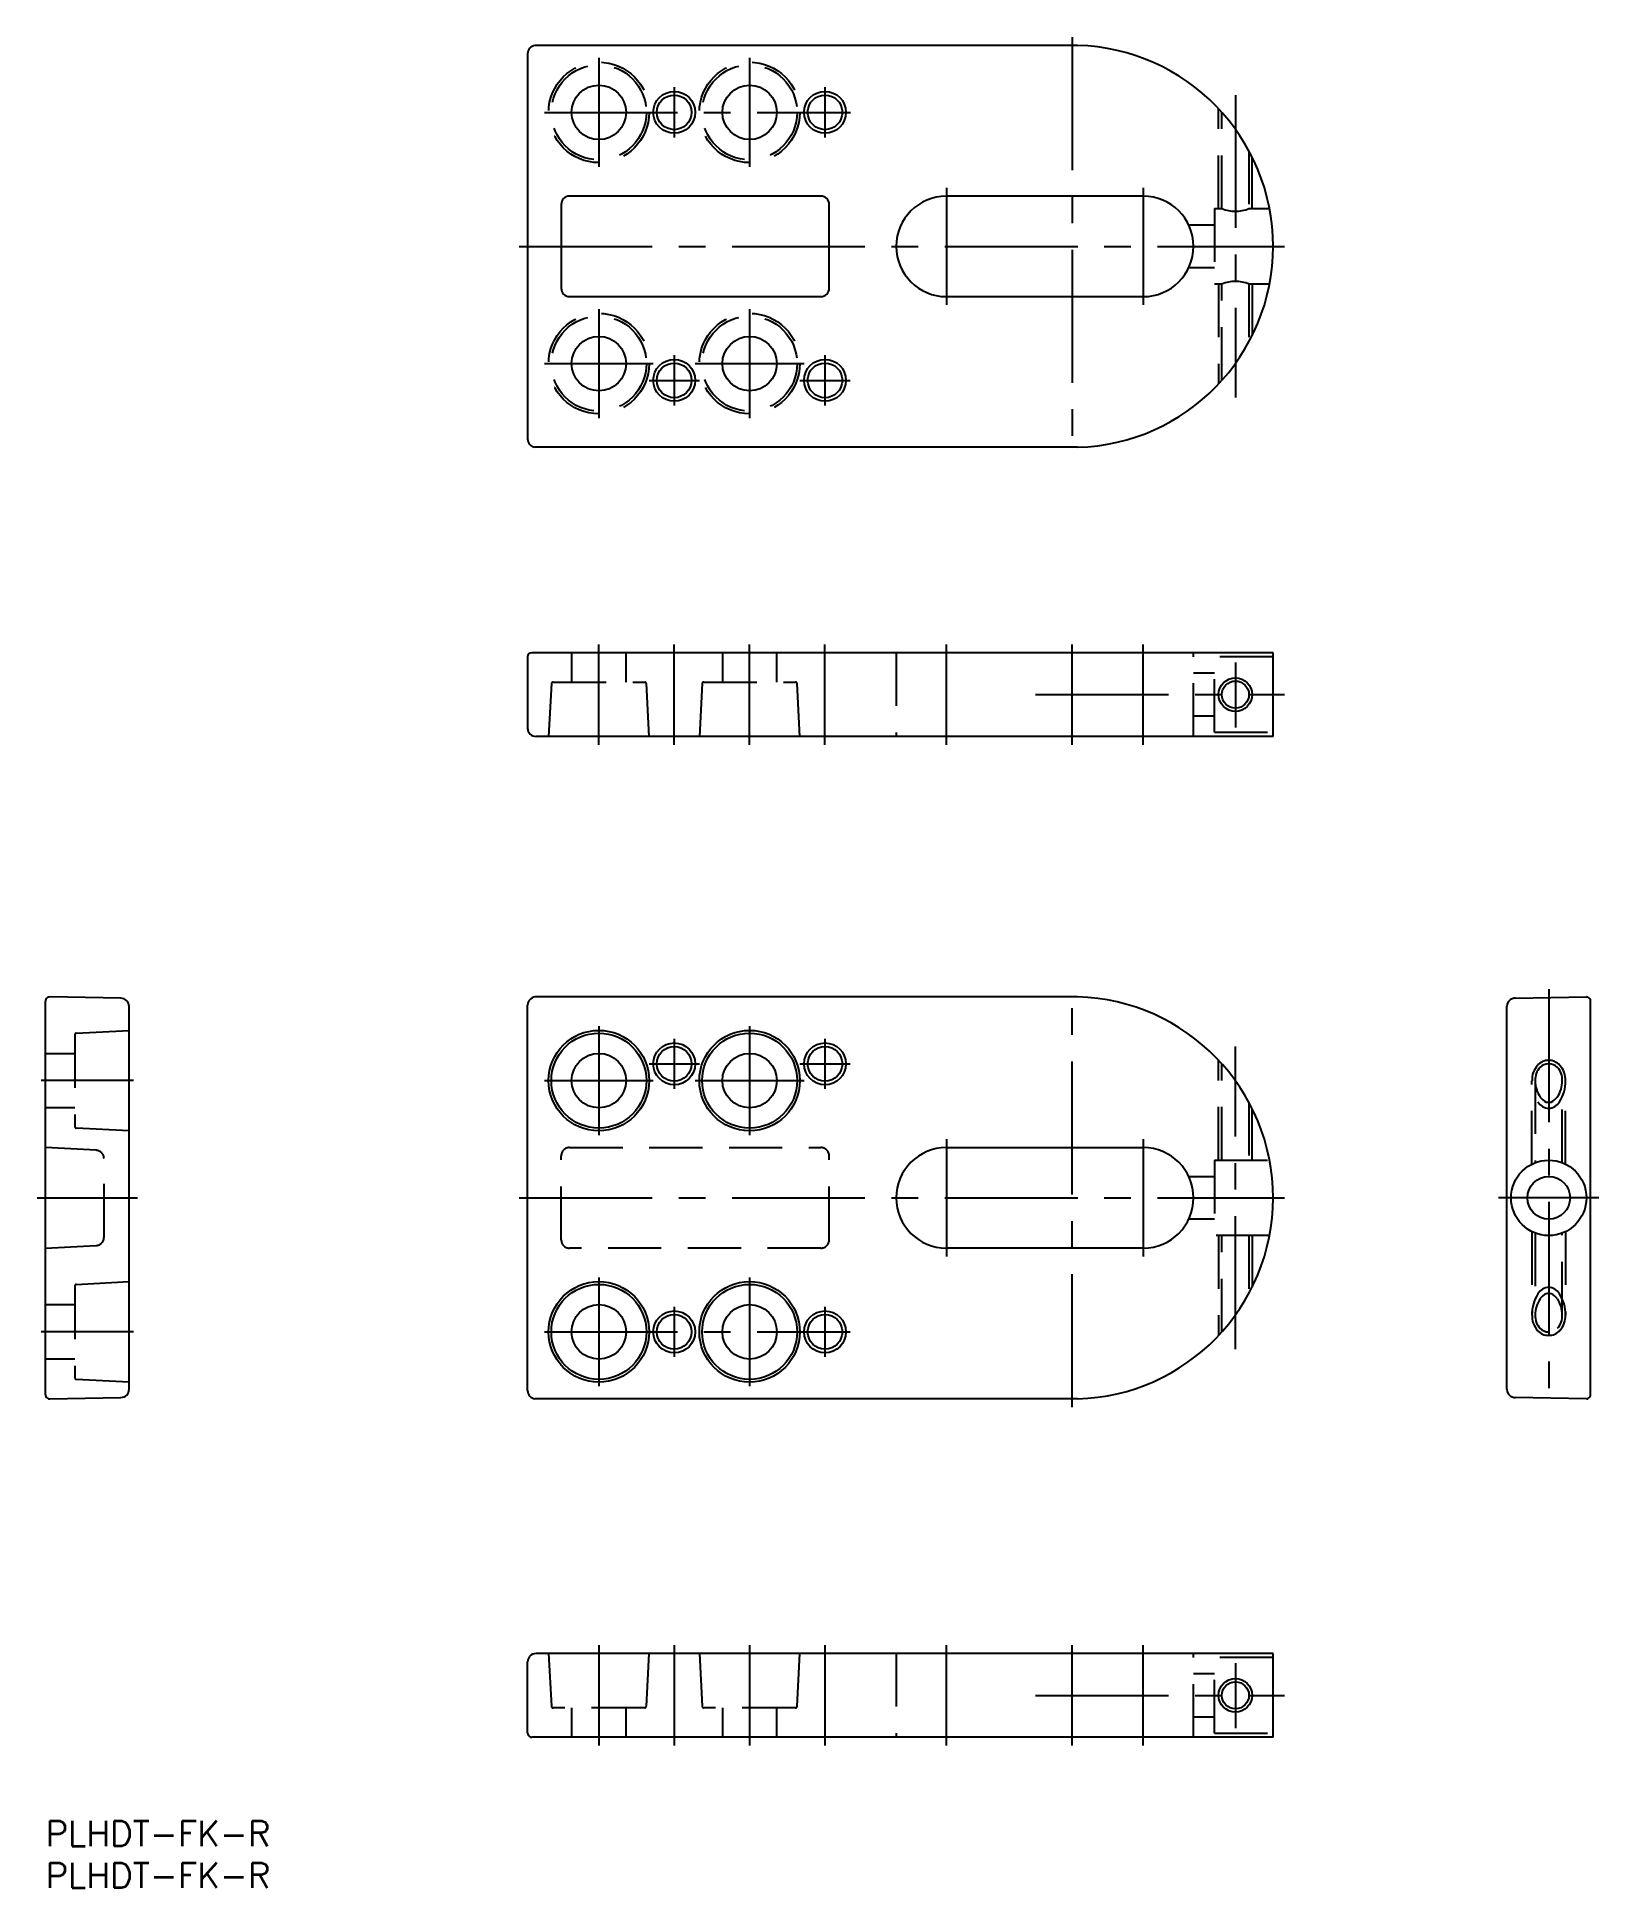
# Model space of a CAD drawing. Extents: x -1 to 185, y -8 to 213.
import ezdxf

# ---------------------------------------------------------------- set-up
doc = ezdxf.new("R2010")
doc.units = 0
doc.header["$LTSCALE"] = 0.5
doc.linetypes.add('CENTER', pattern=[50.8, 31.75, -6.35, 6.35, -6.35])
doc.linetypes.add('DASHED', pattern=[19.05, 12.7, -6.35])
for name, color, linetype in [('MSM_CENTER', 1, 'CENTER'), ('MSM_CONTINUOUS', 7, 'CONTINUOUS'), ('MSM_DASHED', 4, 'DASHED'), ('MSM_NARROW', 5, 'CONTINUOUS'), ('MSM_PART_NUMBER', 7, 'CONTINUOUS')]:
    doc.layers.add(name, color=color, linetype=linetype)
doc.styles.get("Standard").update_dxf_attribs({"font": 'txt.shx', "height": 3, "bigfont": 'bigfont.shx'})

# ---------------------------------------------------------------- blocks, each defined once
blk = doc.blocks.new('*U3')
at = {"layer": 'MSM_PART_NUMBER'}
blk.add_text('PLHDT-FK-R', height=3, dxfattribs=at).set_placement((0, -3))
blk = doc.blocks.new('*U4')
at = {"layer": 'MSM_PART_NUMBER'}
blk.add_text('PLHDT-FK-R', height=3, dxfattribs=at).set_placement((0, -8))

msp = doc.modelspace()

# ---------------------------------------------------------------- linework, layer by layer
at = {"layer": 'MSM_CENTER'}
for p, q in [((122.58, 213), (122.58, 163.02)), ((66.08, 210.51), (66.08, 197.51)), ((84.08, 210.51), (84.08, 197.51)), ((75.08, 207.01), (75.08, 201.01)), ((93.08, 207.01), (93.08, 201.01)), ((142.08, 206.08), (142.08, 169.95)), ((59.58, 204.01), (96.14, 204.01)), ((107.58, 195.01), (107.58, 181.01)), ((131.08, 195.01), (131.08, 181.01)), ((56.58, 188.01), (147.93, 188.01)), ((66.08, 180.51), (66.08, 167.51)), ((84.08, 180.51), (84.08, 167.51)), ((75.08, 175.01), (75.08, 169.01)), ((93.08, 175.01), (93.08, 169.01)), ((59.58, 174.01), (72.58, 174.01)), ((77.58, 174.01), (90.58, 174.01)), ((72.08, 172.01), (78.08, 172.01)), ((90.08, 172.01), (96.08, 172.01)), ((66.08, 128.49), (66.08, 140.49)), ((75.08, 128.49), (75.08, 140.49)), ((84.08, 128.49), (84.08, 140.49)), ((93.08, 128.49), (93.08, 140.49)), ((107.58, 128.49), (107.58, 140.49)), ((122.58, 128.49), (122.58, 140.49)), ((131.08, 128.49), (131.08, 140.49)), ((142.08, 138.32), (142.08, 130.57)), ((118.23, 134.49), (147.93, 134.49)), ((122.58, 49.41), (122.58, 99.39)), ((179.49, 99.31), (179.49, 49.49)), ((66.08, 94.9), (66.08, 81.9)), ((75.08, 93.4), (75.08, 87.4)), ((84.08, 94.9), (84.08, 81.9)), ((93.08, 93.4), (93.08, 87.4)), ((142.08, 56.33), (142.08, 92.46)), ((72.08, 90.4), (78.08, 90.4)), ((90.08, 90.4), (96.08, 90.4)), ((10.5, 88.4), (-0.5, 88.4)), ((59.58, 88.4), (72.58, 88.4)), ((77.58, 88.4), (90.58, 88.4)), ((107.58, 81.4), (107.58, 67.4)), ((131.08, 81.4), (131.08, 67.4)), ((-1, 74.4), (11, 74.4)), ((56.58, 74.4), (147.93, 74.4)), ((185.49, 74.4), (173.49, 74.4)), ((66.08, 64.9), (66.08, 51.9)), ((84.08, 64.9), (84.08, 51.9)), ((75.08, 61.4), (75.08, 55.4)), ((93.08, 61.4), (93.08, 55.4)), ((10.5, 58.4), (-0.5, 58.4)), ((59.58, 58.4), (96.08, 58.4)), ((66.08, 21), (66.08, 9)), ((75.08, 21), (75.08, 9)), ((84.08, 21), (84.08, 9)), ((93.08, 21), (93.08, 9)), ((107.58, 9), (107.58, 21)), ((122.58, 9), (122.58, 21)), ((131.08, 9), (131.08, 21)), ((142.08, 18.83), (142.08, 11.08)), ((118.23, 15), (147.93, 15))]:
    msp.add_line(p, q, dxfattribs=at)
at = {"layer": 'MSM_CONTINUOUS'}
for p, q in [((57.58, 211.01), (57.58, 165.01)), ((123.23, 212), (58.45, 212)), ((61.58, 193.01), (61.58, 183.01)), ((92.58, 194.01), (62.58, 194.01)), ((93.58, 183.01), (93.58, 193.01)), ((131.08, 194.01), (107.58, 194.01)), ((62.58, 182.01), (92.58, 182.01)), ((107.58, 182.01), (131.08, 182.01)), ((123.23, 164.02), (58.45, 164.02)), ((146.58, 139.49), (58.08, 139.49)), ((146.58, 129.49), (146.58, 139.49)), ((57.58, 138.99), (57.58, 130.49)), ((146.58, 129.49), (58.58, 129.49)), ((0, 50.91), (0, 97.89)), ((9.02, 98.24), (0.51, 98.39)), ((57.58, 51.4), (57.58, 97.4)), ((123.23, 98.39), (58.45, 98.39)), ((175.47, 98.24), (183.98, 98.39)), ((184.49, 50.91), (184.49, 97.89)), ((10, 51.56), (10, 97.24)), ((174.49, 51.56), (174.49, 97.24)), ((107.58, 80.4), (131.08, 80.4)), ((131.08, 68.4), (107.58, 68.4)), ((0.51, 50.41), (9.02, 50.56)), ((123.23, 50.41), (58.45, 50.41)), ((183.98, 50.41), (175.47, 50.56)), ((146.58, 20), (58.58, 20)), ((146.58, 10), (146.58, 20)), ((57.58, 10.5), (57.58, 19)), ((146.58, 10), (58.08, 10))]:
    msp.add_line(p, q, dxfattribs=at)
for centre, radius in [((66.08, 204.01), 3.25), ((75.08, 204.01), 2.07), ((84.08, 204.01), 3.25), ((93.08, 204.01), 2.07), ((66.08, 174.01), 3.25), ((84.08, 174.01), 3.25), ((75.08, 172.01), 2.07), ((93.08, 172.01), 2.07), ((142.08, 134.49), 1.62), ((66.08, 88.4), 6), ((66.08, 88.4), 5.67), ((84.08, 88.4), 6), ((84.08, 88.4), 5.67), ((66.08, 88.4), 3.25), ((75.08, 90.4), 2.07), ((84.08, 88.4), 3.25), ((93.08, 90.4), 2.07), ((179.49, 74.4), 4.5), ((179.49, 74.4), 2.55), ((66.08, 58.4), 6), ((84.08, 58.4), 6), ((66.08, 58.4), 5.67), ((84.08, 58.4), 5.67), ((66.08, 58.4), 3.25), ((75.08, 58.4), 2.07), ((84.08, 58.4), 3.25), ((93.08, 58.4), 2.07), ((142.08, 15), 1.62)]:
    msp.add_circle(centre, radius, dxfattribs=at)
for centre, radius, start, end in [((58.58, 211.01), 1, 97.6412, 180), ((122.58, 188.01), 24, 271.5586, 88.4414), ((62.58, 193.01), 1, 90, 180), ((92.58, 193.01), 1, 0, 90), ((107.58, 188.01), 6, 90, 270), ((131.08, 188.01), 6, 270, 90), ((62.58, 183.01), 1, 180, 270), ((92.58, 183.01), 1, 270, 0), ((58.58, 165.01), 1, 180, 262.3588), ((58.08, 138.99), 0.5, 90.0235, 180), ((58.58, 130.49), 1, 180, 270), ((0.5, 97.89), 0.5, 154.9765, 179.9765), ((0.5, 97.89), 0.498, 88.8257, 155.1508), ((9, 97.24), 1, 0, 89), ((58.58, 97.4), 1, 97.6412, 180), ((122.58, 74.4), 24, 271.5586, 88.4414), ((175.49, 97.24), 1, 104.1256, 180.0068), ((175.49, 97.24), 1, 91, 104.1325), ((183.99, 97.88), 0.507, 70.9296, 90.9593), ((183.99, 97.89), 0.501, 0.028, 70.6138), ((180.07, 88.49), 2.2, 137.9195, 182.5542), ((179.49, 88.93), 1.48, 90.2342, 135.7303), ((179.48, 88.93), 1.48, 44.2697, 89.7658), ((178.91, 88.49), 2.2, 357.4458, 42.0805), ((181.27, 88.37), 3.4, 179.763, 214.8445), ((179.78, 87.3), 1.57, 213.5242, 247.9098), ((179.19, 87.3), 1.57, 292.0902, 326.4758), ((177.71, 88.37), 3.4, 325.1555, 0.237), ((179.49, 86.7), 0.905, 251.1596, 288.8404), ((107.58, 74.4), 6, 90, 270), ((131.08, 74.4), 6, 270, 90), ((181.27, 60.42), 3.4, 145.1555, 180.237), ((179.78, 61.5), 1.57, 112.0902, 146.4758), ((179.49, 62.09), 0.905, 71.1596, 108.8404), ((179.19, 61.5), 1.57, 33.5242, 67.9098), ((177.71, 60.42), 3.4, 359.763, 34.8445), ((180.07, 60.31), 2.2, 177.4458, 222.0805), ((178.91, 60.31), 2.2, 317.9195, 2.5542), ((179.49, 59.87), 1.48, 224.2697, 269.7658), ((0.5, 50.91), 0.5, 180.0235, 205.0235), ((9, 51.56), 1, 271, 360), ((58.58, 51.4), 1, 180, 262.3588), ((175.49, 51.56), 1, 179.9932, 255.8744), ((183.99, 50.91), 0.501, 289.3862, 359.972), ((0.5, 50.9), 0.498, 204.8492, 271.1743), ((175.49, 51.56), 1, 255.8675, 269), ((183.99, 50.91), 0.507, 269.0407, 289.0704), ((58.58, 19), 0.997, 89.8988, 141.4505), ((58.58, 19), 1, 141.384, 180), ((58.07, 10.5), 0.492, 179.439, 245.5375), ((58.08, 10.5), 0.5, 244.9765, 270)]:
    msp.add_arc(centre, radius, start, end, dxfattribs=at)
at = {"layer": 'MSM_DASHED'}
for p, q in [((140.08, 192.51), (140.08, 204.44)), ((140.46, 192.51), (140.46, 204.02)), ((143.7, 199.41), (143.7, 192.51)), ((144.08, 192.51), (144.08, 198.68)), ((139.58, 192.51), (140.46, 192.51)), ((139.58, 192.51), (139.58, 183.51)), ((143.7, 192.51), (146.16, 192.51)), ((136.51, 190.56), (139.58, 190.56)), ((139.58, 185.46), (136.51, 185.46)), ((140.46, 183.51), (139.58, 183.51)), ((140.08, 183.51), (140.08, 171.59)), ((140.46, 172), (140.46, 183.51)), ((143.7, 183.51), (143.7, 176.61)), ((146.15, 183.51), (143.7, 183.51)), ((144.08, 183.51), (144.08, 177.35)), ((62.83, 139.49), (62.83, 135.99)), ((69.33, 135.99), (69.33, 139.49)), ((80.83, 139.49), (80.83, 135.99)), ((87.33, 135.99), (87.33, 139.49)), ((101.58, 139.49), (101.58, 129.49)), ((137.08, 129.49), (137.08, 139.49)), ((139.58, 137.04), (137.08, 137.04)), ((146.58, 138.99), (139.58, 138.99)), ((139.58, 129.99), (139.58, 138.99)), ((60.41, 135.8), (60.08, 129.49)), ((60.61, 135.99), (71.55, 135.99)), ((72.08, 129.49), (71.75, 135.8)), ((78.41, 135.8), (78.08, 129.49)), ((78.61, 135.99), (89.55, 135.99)), ((90.08, 129.49), (89.75, 135.8)), ((137.08, 131.94), (139.58, 131.94)), ((139.58, 129.99), (146.58, 129.99)), ((3.5, 93.87), (3.5, 82.93)), ((3.69, 94.07), (10, 94.4)), ((0, 91.65), (3.5, 91.65)), ((140.08, 78.9), (140.08, 90.82)), ((140.46, 78.9), (140.46, 90.41)), ((177.49, 78.43), (177.49, 88.39)), ((177.87, 88.39), (177.87, 78.6)), ((181.11, 78.6), (181.11, 88.39)), ((181.49, 78.43), (181.49, 88.39)), ((3.5, 85.15), (0, 85.15)), ((143.7, 85.8), (143.7, 78.9)), ((144.08, 78.9), (144.08, 85.06)), ((10, 82.4), (3.69, 82.73)), ((6.05, 80.08), (0, 80.4)), ((62.58, 80.4), (92.58, 80.4)), ((7, 69.71), (7, 79.08)), ((61.58, 69.4), (61.58, 79.4)), ((93.58, 69.4), (93.58, 79.4)), ((139.58, 78.9), (139.58, 69.9)), ((139.58, 78.9), (146.15, 78.9)), ((136.51, 76.95), (139.58, 76.95)), ((139.58, 71.85), (136.51, 71.85)), ((0, 68.4), (6.05, 68.72)), ((146.15, 69.9), (139.58, 69.9)), ((140.08, 69.9), (140.08, 57.97)), ((140.46, 58.39), (140.46, 69.9)), ((143.7, 69.9), (143.7, 63)), ((144.08, 69.9), (144.08, 63.73)), ((177.49, 70.37), (177.49, 60.41)), ((177.87, 70.2), (177.87, 60.41)), ((181.11, 60.41), (181.11, 70.2)), ((181.49, 70.37), (181.49, 60.41)), ((92.58, 68.4), (62.58, 68.4)), ((3.69, 64.07), (10, 64.4)), ((3.5, 63.87), (3.5, 52.93)), ((0, 61.65), (3.5, 61.65)), ((3.5, 55.15), (0, 55.15)), ((10, 52.4), (3.69, 52.73)), ((60.08, 20), (60.41, 13.69)), ((71.75, 13.69), (72.08, 20)), ((78.08, 20), (78.41, 13.69)), ((89.75, 13.69), (90.08, 20)), ((101.58, 20), (101.58, 10)), ((137.08, 10), (137.08, 20)), ((139.58, 10.5), (139.58, 19.5)), ((146.58, 19.5), (139.58, 19.5)), ((139.58, 17.55), (137.08, 17.55)), ((71.55, 13.5), (60.61, 13.5)), ((62.83, 13.5), (62.83, 10)), ((69.33, 10), (69.33, 13.5)), ((89.55, 13.5), (78.61, 13.5)), ((80.83, 13.5), (80.83, 10)), ((87.33, 10), (87.33, 13.5)), ((137.08, 12.45), (139.58, 12.45)), ((139.58, 10.5), (146.58, 10.5))]:
    msp.add_line(p, q, dxfattribs=at)
for centre, radius in [((66.08, 204.01), 6), ((84.08, 204.01), 6), ((66.08, 204.01), 5.67), ((84.08, 204.01), 5.67), ((66.08, 174.01), 6), ((66.08, 174.01), 5.67), ((84.08, 174.01), 6), ((84.08, 174.01), 5.67)]:
    msp.add_circle(centre, radius, dxfattribs=at)
for centre, radius, start, end in [((142.08, 196.74), 4.53, 249.021, 290.979), ((142.08, 179.29), 4.53, 69.021, 110.979), ((60.61, 135.79), 0.2, 90, 177), ((71.55, 135.79), 0.2, 3, 90), ((78.61, 135.79), 0.2, 90, 177), ((89.55, 135.79), 0.2, 3, 90), ((3.7, 93.87), 0.2, 93, 180), ((3.7, 82.93), 0.2, 180, 267), ((6, 79.08), 1, 0, 87), ((62.58, 79.4), 1, 90, 180), ((92.58, 79.4), 1, 0, 90), ((6, 69.71), 1, 273, 0), ((62.58, 69.4), 1, 180, 270), ((92.58, 69.4), 1, 270, 0), ((3.7, 63.87), 0.2, 93, 180), ((3.7, 52.93), 0.2, 180, 267), ((60.61, 13.7), 0.2, 183, 270), ((71.55, 13.7), 0.2, 270, 357), ((78.61, 13.7), 0.2, 183, 270), ((89.55, 13.7), 0.2, 270, 357)]:
    msp.add_arc(centre, radius, start, end, dxfattribs=at)
at = {"layer": 'MSM_NARROW'}
for centre, radius in [((75.08, 204.01), 2.5), ((93.08, 204.01), 2.5), ((75.08, 172.01), 2.5), ((93.08, 172.01), 2.5), ((142.08, 134.49), 2), ((75.08, 90.4), 2.5), ((93.08, 90.4), 2.5), ((75.08, 58.4), 2.5), ((93.08, 58.4), 2.5), ((142.08, 15), 2)]:
    msp.add_circle(centre, radius, dxfattribs=at)
for centre, radius, start, end in [((179.45, 89.12), 1.7, 88.909, 139.991), ((179.52, 89.12), 1.7, 40.009, 91.091), ((180.07, 88.49), 2.58, 137.9195, 182.5542), ((178.91, 88.49), 2.58, 357.4458, 42.0805), ((177.13, 88.26), 4.36, 326.7155, 1.4122), ((179.61, 86.68), 1.62, 209.8869, 265.8591), ((179.37, 86.68), 1.62, 274.1409, 330.1131), ((181.85, 60.53), 4.36, 146.7155, 181.4122), ((179.61, 62.12), 1.62, 94.1409, 150.1131), ((179.37, 62.12), 1.62, 29.8869, 85.8591), ((177.13, 60.53), 4.36, 358.5878, 33.2845), ((180.07, 60.31), 2.58, 177.4458, 222.0805), ((178.91, 60.31), 2.58, 317.9195, 2.5542), ((179.45, 59.68), 1.7, 220.009, 271.091), ((179.52, 59.68), 1.7, 268.909, 319.991)]:
    msp.add_arc(centre, radius, start, end, dxfattribs=at)

# ---------------------------------------------------------------- block references
at = {"layer": 'MSM_CONTINUOUS'}
for name in ['*U3', '*U4']:
    msp.add_blockref(name, (0, 0), dxfattribs=at)

doc.saveas('drawing.dxf')
